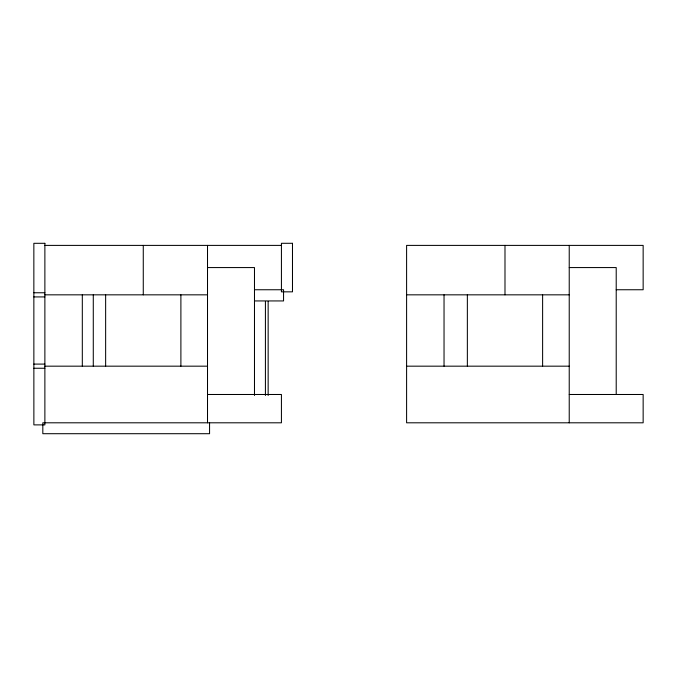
<?xml version="1.0" encoding="UTF-8"?>
<svg xmlns="http://www.w3.org/2000/svg" width="677" height="677" viewBox="0 0 677 677"><rect width="100%" height="100%" fill="white"/><g stroke="black" fill="none" stroke-linecap="round" stroke-linejoin="round"><path stroke-width="1.02" d="M44.877 245.396L281.429 245.396M207.509 267.567L254.484 267.567L254.484 395.495M569.23 267.567L616.214 267.567L616.214 394.488M254.442 289.748L283.553 289.748L283.553 300.935L254.442 300.935M616.214 289.748L643.15 289.748L643.15 245.396L406.598 245.396L406.598 422.803L643.15 422.803L643.15 394.488L569.23 394.488M33.909 292.76L44.877 292.76M44.877 294.833L207.509 294.833M406.598 294.833L569.23 294.833M33.85 296.924L44.877 296.924M33.875 364.091L44.877 364.091M44.877 366.172L207.509 366.172M406.598 366.172L569.23 366.172M33.909 368.254L44.877 368.254M207.509 394.488L281.429 394.488L281.429 422.803L42.82 422.803L42.82 433.703L209.565 433.703L209.565 422.803M569.23 245.396L569.23 422.803M542.615 294.833L542.615 366.172M504.991 245.396L504.991 294.833M467.358 294.833L467.358 366.172M444.036 294.833L444.036 366.172M268.151 301.417L268.151 395.495M265.418 301.417L265.418 395.495M207.509 245.396L207.509 422.803M180.894 294.833L180.894 366.172M143.27 245.396L143.27 294.833M105.637 294.833L105.637 366.172M93.282 294.859L93.282 366.155M82.315 294.833L82.315 366.172M44.877 243.305L33.85 243.305L33.875 424.885L44.877 424.885L44.877 243.305M292.481 243.297L281.429 243.297L281.429 291.838L292.481 291.838L292.481 243.297"/></g></svg>
